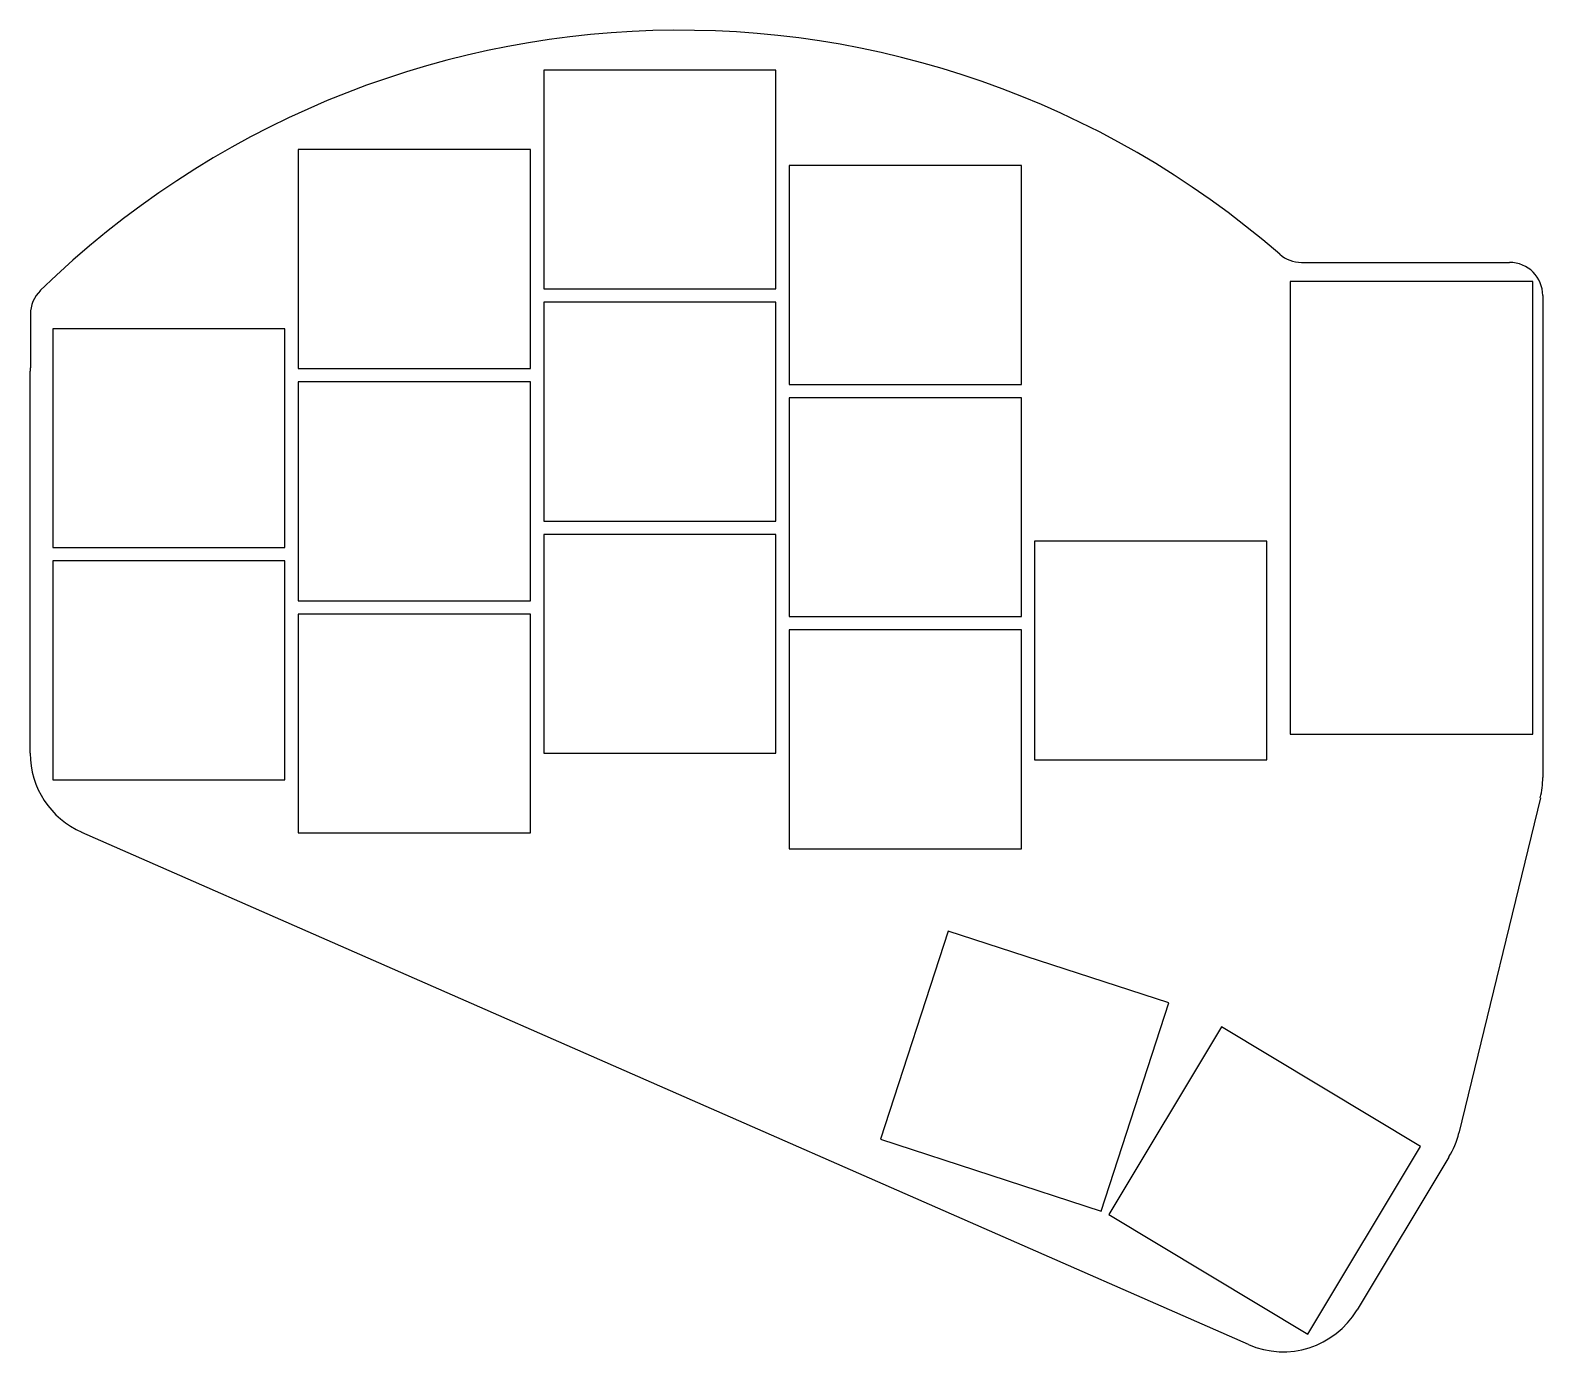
# Model space of a CAD drawing. Header units: millimetres. Extents: x 90 to 204, y -134 to -34.
import ezdxf

# ---------------------------------------------------------------- set-up
doc = ezdxf.new("R2010")
doc.units = ezdxf.units.MM

msp = doc.modelspace()

# ---------------------------------------------------------------- linework, layer by layer
for p, q in [((145.75, -37.25), (128.25, -37.25)), ((128.25, -37.25), (128.25, -53.75)), ((145.75, -53.75), (145.75, -37.25)), ((127.25, -43.25), (109.75, -43.25)), ((109.75, -43.25), (109.75, -59.75)), ((127.25, -59.75), (127.25, -43.25)), ((164.25, -44.45), (146.75, -44.45)), ((146.75, -44.45), (146.75, -60.95)), ((164.25, -60.95), (164.25, -44.45)), ((185.36, -51.75), (201.05, -51.75)), ((202.8, -53.2), (184.5, -53.2)), ((184.5, -53.2), (184.5, -87.3)), ((202.8, -87.3), (202.8, -53.2)), ((128.25, -53.75), (145.75, -53.75)), ((203.55, -54.25), (203.55, -90.57)), ((89.56, -55.66), (89.56, -59.69)), ((145.75, -54.75), (128.25, -54.75)), ((128.25, -54.75), (128.25, -71.25)), ((145.75, -71.25), (145.75, -54.75)), ((108.75, -56.75), (91.25, -56.75)), ((91.25, -56.75), (91.25, -73.25)), ((108.75, -73.25), (108.75, -56.75)), ((89.55, -88.75), (89.55, -59.95)), ((109.75, -59.75), (127.25, -59.75)), ((127.25, -60.75), (109.75, -60.75)), ((109.75, -60.75), (109.75, -77.25)), ((127.25, -77.25), (127.25, -60.75)), ((146.75, -60.95), (164.25, -60.95)), ((164.25, -61.95), (146.75, -61.95)), ((146.75, -61.95), (146.75, -78.45)), ((164.25, -78.45), (164.25, -61.95)), ((128.25, -71.25), (145.75, -71.25)), ((145.75, -72.25), (128.25, -72.25)), ((128.25, -72.25), (128.25, -88.75)), ((145.75, -88.75), (145.75, -72.25)), ((182.75, -72.75), (165.25, -72.75)), ((165.25, -72.75), (165.25, -89.25)), ((182.75, -89.25), (182.75, -72.75)), ((91.25, -73.25), (108.75, -73.25)), ((108.75, -74.25), (91.25, -74.25)), ((91.25, -74.25), (91.25, -90.75)), ((108.75, -90.75), (108.75, -74.25)), ((109.75, -77.25), (127.25, -77.25)), ((127.25, -78.25), (109.75, -78.25)), ((109.75, -78.25), (109.75, -94.75)), ((127.25, -94.75), (127.25, -78.25)), ((146.75, -78.45), (164.25, -78.45)), ((164.25, -79.45), (146.75, -79.45)), ((146.75, -79.45), (146.75, -95.95)), ((164.25, -95.95), (164.25, -79.45)), ((184.5, -87.3), (202.8, -87.3)), ((128.25, -88.75), (145.75, -88.75)), ((165.25, -89.25), (182.75, -89.25)), ((91.25, -90.75), (108.75, -90.75)), ((203.37, -92.11), (197.23, -117.37)), ((181.37, -133.31), (93.44, -94.71)), ((109.75, -94.75), (127.25, -94.75)), ((146.75, -95.95), (164.25, -95.95)), ((158.73, -102.15), (153.63, -117.84)), ((175.37, -107.56), (158.73, -102.15)), ((170.27, -123.25), (175.37, -107.56)), ((179.34, -109.36), (170.84, -123.51)), ((194.34, -118.38), (179.34, -109.36)), ((153.63, -117.84), (170.27, -123.25)), ((185.84, -132.52), (194.34, -118.38)), ((196.48, -119.18), (189.56, -130.71)), ((170.84, -123.51), (185.84, -132.52))]:
    msp.add_line(p, q)
for centre, radius, start, end in [((138.5, -103.25), 69, 49.0468, 134.3005), ((185.36, -49.25), 2.5, 229.0468, 270), ((201.05, -54.25), 2.5, 0, 90), ((92.06, -55.66), 2.5, 134.3005, 180), ((96.05, -59.95), 6.5, 177.7525, 180), ((96.05, -88.75), 6.5, 180, 246.2987), ((197.05, -90.57), 6.5, 346.3376, 0), ((190.91, -115.83), 6.5, 329, 346.3376), ((183.98, -127.36), 6.5, 246.2987, 329)]:
    msp.add_arc(centre, radius, start, end)

doc.saveas('drawing.dxf')
